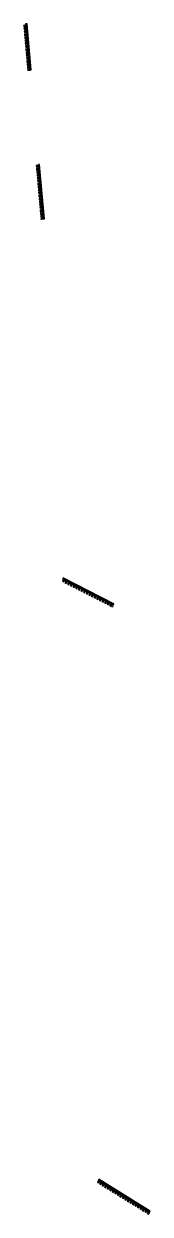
# Model space of a CAD drawing. Extents: x -9041 to 1682, y -8996 to 964.
# Drawn here: x -9041 to -8784, y -2209 to 198 of the extents above; entities that cross this region are included whole.
import ezdxf

# ---------------------------------------------------------------- set-up
doc = ezdxf.new("R2010")
doc.units = 0

msp = doc.modelspace()

# ---------------------------------------------------------------- linework, layer by layer
at = {"layer": 'mg_to_dxf', "color": 40}
for points in [[(-9040.14, 195.48), (-9041.13, 195.39), (-9040.87, 192.4), (-9039.87, 192.49)], [(-9038.15, 195.66), (-9039.14, 195.57), (-9038.88, 192.58), (-9037.88, 192.67)], [(-9029.11, 104.62), (-9028.11, 104.69), (-9036.36, 198.13), (-9037.36, 198.08)], [(-9034.36, 198.24), (-9035.36, 198.19), (-9027.12, 104.77), (-9026.12, 104.85)], [(-9039.61, 189.5), (-9040.61, 189.42), (-9040.34, 186.43), (-9039.35, 186.52)], [(-9039.82, 180.45), (-9038.82, 180.54), (-9039.08, 183.53), (-9040.08, 183.44)], [(-9039.29, 174.47), (-9038.29, 174.56), (-9038.56, 177.55), (-9039.55, 177.46)], [(-9037.76, 168.58), (-9038.03, 171.57), (-9039.02, 171.49), (-9038.76, 168.5)], [(-9038.35, 186.6), (-9037.35, 186.69), (-9037.62, 189.68), (-9038.61, 189.59)], [(-9037.09, 183.7), (-9038.09, 183.61), (-9037.82, 180.63), (-9036.83, 180.71)], [(-9036.56, 177.73), (-9037.56, 177.64), (-9037.3, 174.65), (-9036.3, 174.74)], [(-9037.03, 171.66), (-9036.77, 168.67), (-9035.77, 168.76), (-9036.04, 171.75)], [(-9037.5, 165.6), (-9038.5, 165.51), (-9038.23, 162.52), (-9037.24, 162.61)], [(-9036.97, 159.62), (-9037.97, 159.53), (-9037.71, 156.54), (-9036.71, 156.63)], [(-9037.18, 150.57), (-9036.18, 150.65), (-9036.45, 153.64), (-9037.44, 153.56)], [(-9035.92, 147.67), (-9036.92, 147.58), (-9036.65, 144.59), (-9035.66, 144.68)], [(-9035.51, 165.77), (-9036.51, 165.68), (-9036.24, 162.7), (-9035.25, 162.78)], [(-9035.98, 159.71), (-9035.71, 156.72), (-9034.72, 156.81), (-9034.98, 159.8)], [(-9034.46, 153.82), (-9035.45, 153.73), (-9035.19, 150.74), (-9034.19, 150.83)], [(-9033.93, 147.84), (-9034.92, 147.75), (-9034.66, 144.77), (-9033.66, 144.85)], [(-9035.13, 138.7), (-9035.39, 141.69), (-9036.39, 141.6), (-9036.13, 138.61)], [(-9034.87, 135.71), (-9035.86, 135.62), (-9035.6, 132.64), (-9034.6, 132.72)], [(-9034.34, 129.74), (-9035.33, 129.65), (-9035.07, 126.66), (-9034.08, 126.75)], [(-9034.54, 120.68), (-9033.55, 120.77), (-9033.81, 123.76), (-9034.81, 123.67)], [(-9034.4, 141.78), (-9034.13, 138.79), (-9033.14, 138.88), (-9033.4, 141.87)], [(-9033.87, 135.8), (-9033.61, 132.81), (-9032.61, 132.9), (-9032.87, 135.89)], [(-9033.08, 126.84), (-9032.08, 126.92), (-9032.35, 129.91), (-9033.34, 129.82)], [(-9032.82, 123.85), (-9032.55, 120.86), (-9031.56, 120.95), (-9031.82, 123.93)], [(-9034.02, 114.71), (-9033.02, 114.79), (-9033.28, 117.78), (-9034.28, 117.69)], [(-9033.75, 111.72), (-9033.49, 108.73), (-9032.49, 108.82), (-9032.76, 111.81)], [(-9032.1, 104.39), (-9032.23, 105.83), (-9033.23, 105.74), (-9033.1, 104.31)], [(-9031.29, 117.96), (-9032.29, 117.87), (-9032.02, 114.88), (-9031.03, 114.97)], [(-9030.76, 111.98), (-9031.76, 111.89), (-9031.5, 108.9), (-9030.5, 108.99)], [(-9030.24, 106), (-9031.23, 105.92), (-9031.11, 104.47), (-9030.11, 104.54)], [(-9014.7, -88.42), (-9015.7, -88.51), (-9015.44, -91.5), (-9014.44, -91.41)], [(-9014.18, -94.4), (-9015.17, -94.49), (-9014.91, -97.47), (-9013.91, -97.39)], [(-9013.71, -88.33), (-9013.44, -91.32), (-9012.45, -91.23), (-9012.71, -88.25)], [(-9013.18, -94.31), (-9012.92, -97.3), (-9011.92, -97.21), (-9012.18, -94.22)], [(-9002.18, -196.24), (-9001.19, -196.14), (-9010.86, -86.48), (-9011.86, -86.53)], [(-9008.86, -86.38), (-9009.86, -86.43), (-9000.19, -196.05), (-8999.19, -195.95)], [(-9013.65, -100.38), (-9014.64, -100.46), (-9014.38, -103.45), (-9013.38, -103.36)], [(-9013.12, -106.35), (-9014.12, -106.44), (-9013.85, -109.43), (-9012.86, -109.34)], [(-9012.59, -112.33), (-9013.59, -112.42), (-9013.33, -115.4), (-9012.33, -115.32)], [(-9012.8, -121.38), (-9011.8, -121.29), (-9012.07, -118.31), (-9013.06, -118.39)], [(-9012.39, -103.28), (-9011.39, -103.19), (-9011.66, -100.2), (-9012.65, -100.29)], [(-9012.13, -106.26), (-9011.86, -109.25), (-9010.87, -109.16), (-9011.13, -106.18)], [(-9011.33, -115.23), (-9010.34, -115.14), (-9010.6, -112.15), (-9011.6, -112.24)], [(-9011.07, -118.22), (-9010.81, -121.21), (-9009.81, -121.12), (-9010.07, -118.13)], [(-9011.54, -124.28), (-9012.54, -124.37), (-9012.27, -127.36), (-9011.28, -127.27)], [(-9012.01, -130.35), (-9011.75, -133.34), (-9010.75, -133.25), (-9011.01, -130.26)], [(-9011.48, -136.32), (-9011.22, -139.31), (-9010.22, -139.22), (-9010.49, -136.24)], [(-9010.95, -142.3), (-9010.69, -145.29), (-9009.69, -145.2), (-9009.96, -142.21)], [(-9010.28, -127.18), (-9009.28, -127.09), (-9009.55, -124.11), (-9010.54, -124.19)], [(-9009.75, -133.16), (-9008.76, -133.07), (-9009.02, -130.08), (-9010.02, -130.17)], [(-9008.23, -139.05), (-9008.49, -136.06), (-9009.49, -136.15), (-9009.23, -139.14)], [(-9007.97, -142.04), (-9008.96, -142.12), (-9008.7, -145.11), (-9007.7, -145.03)], [(-9010.16, -151.27), (-9009.17, -151.18), (-9009.43, -148.19), (-9010.43, -148.28)], [(-9009.64, -157.24), (-9008.64, -157.15), (-9008.9, -154.17), (-9009.9, -154.25)], [(-9009.37, -160.23), (-9009.11, -163.22), (-9008.11, -163.13), (-9008.38, -160.14)], [(-9008.85, -166.21), (-9008.58, -169.2), (-9007.59, -169.11), (-9007.85, -166.12)], [(-9008.43, -148.1), (-9008.17, -151.09), (-9007.17, -151), (-9007.44, -148.01)], [(-9007.91, -154.08), (-9007.64, -157.07), (-9006.65, -156.98), (-9006.91, -153.99)], [(-9007.12, -163.04), (-9006.12, -162.96), (-9006.38, -159.97), (-9007.38, -160.06)], [(-9006.59, -169.02), (-9005.59, -168.93), (-9005.86, -165.94), (-9006.85, -166.03)], [(-9008.32, -172.18), (-9008.05, -175.17), (-9007.06, -175.09), (-9007.32, -172.1)], [(-9007.79, -178.16), (-9007.53, -181.15), (-9006.53, -181.06), (-9006.79, -178.07)], [(-9007, -187.13), (-9006, -187.04), (-9006.27, -184.05), (-9007.26, -184.14)], [(-9006.47, -193.1), (-9005.48, -193.02), (-9005.74, -190.03), (-9006.74, -190.11)], [(-9006.33, -172.01), (-9006.06, -175), (-9005.07, -174.91), (-9005.33, -171.92)], [(-9005.8, -177.99), (-9005.54, -180.97), (-9004.54, -180.89), (-9004.8, -177.9)], [(-9005.27, -183.96), (-9005.01, -186.95), (-9004.01, -186.86), (-9004.28, -183.87)], [(-9004.74, -189.94), (-9004.48, -192.93), (-9003.48, -192.84), (-9003.75, -189.85)], [(-9006.16, -196.63), (-9005.17, -196.53), (-9005.21, -196), (-9006.21, -196.09)], [(-9003.18, -196.34), (-9003.22, -195.83), (-9004.22, -195.92), (-9004.17, -196.43)], [(-8962.28, -928.37), (-8962.74, -929.26), (-8960.07, -930.63), (-8959.61, -929.74)], [(-8961.69, -924.18), (-8962.13, -925.08), (-8859.39, -977.75), (-8858.95, -976.85)], [(-8961.82, -927.48), (-8959.15, -928.85), (-8958.7, -927.96), (-8961.37, -926.59)], [(-8858.07, -975.05), (-8960.8, -922.39), (-8961.24, -923.29), (-8858.51, -975.95)], [(-8954.27, -932.48), (-8956.94, -931.11), (-8957.4, -932), (-8954.73, -933.37)], [(-8956.03, -929.33), (-8956.48, -930.22), (-8953.81, -931.59), (-8953.36, -930.7)], [(-8948.93, -935.22), (-8951.6, -933.85), (-8952.06, -934.74), (-8949.39, -936.11)], [(-8950.69, -932.07), (-8951.14, -932.96), (-8948.47, -934.33), (-8948.02, -933.44)], [(-8946.26, -936.58), (-8946.72, -937.47), (-8944.05, -938.84), (-8943.59, -937.95)], [(-8942.68, -936.17), (-8945.35, -934.8), (-8945.81, -935.69), (-8943.14, -937.06)], [(-8940.47, -938.43), (-8937.8, -939.8), (-8937.34, -938.91), (-8940.01, -937.54)], [(-8941.38, -940.21), (-8938.71, -941.58), (-8938.25, -940.69), (-8940.92, -939.32)], [(-8936.04, -942.95), (-8933.37, -944.32), (-8932.91, -943.43), (-8935.58, -942.06)], [(-8932.46, -942.54), (-8932, -941.65), (-8934.67, -940.28), (-8935.13, -941.17)], [(-8930.7, -945.69), (-8928.03, -947.05), (-8927.57, -946.16), (-8930.24, -944.8)], [(-8929.79, -943.91), (-8927.12, -945.27), (-8926.66, -944.38), (-8929.33, -943.02)], [(-8922.23, -948.9), (-8924.9, -947.53), (-8925.36, -948.42), (-8922.69, -949.79)], [(-8923.99, -945.75), (-8924.45, -946.64), (-8921.78, -948.01), (-8921.32, -947.12)], [(-8917.35, -952.53), (-8916.9, -951.64), (-8919.57, -950.27), (-8920.02, -951.16)], [(-8918.65, -948.49), (-8919.11, -949.38), (-8916.44, -950.75), (-8915.98, -949.86)], [(-8914.23, -953.01), (-8914.68, -953.9), (-8912.01, -955.27), (-8911.56, -954.38)], [(-8911.1, -953.49), (-8910.64, -952.6), (-8913.31, -951.23), (-8913.77, -952.12)], [(-8908.89, -955.74), (-8909.34, -956.63), (-8906.67, -958), (-8906.22, -957.11)], [(-8905.76, -956.22), (-8905.3, -955.33), (-8907.97, -953.96), (-8908.43, -954.85)], [(-8903.55, -958.48), (-8904, -959.37), (-8901.33, -960.74), (-8900.88, -959.85)], [(-8899.96, -958.07), (-8902.63, -956.7), (-8903.09, -957.59), (-8900.42, -958.96)], [(-8898.21, -961.22), (-8898.66, -962.11), (-8895.99, -963.48), (-8895.54, -962.59)], [(-8897.75, -960.33), (-8895.08, -961.7), (-8894.63, -960.81), (-8897.29, -959.44)], [(-8892.41, -963.07), (-8889.74, -964.43), (-8889.29, -963.54), (-8891.96, -962.18)], [(-8890.2, -965.32), (-8892.87, -963.95), (-8893.32, -964.84), (-8890.66, -966.21)], [(-8887.53, -966.69), (-8887.99, -967.58), (-8885.32, -968.95), (-8884.86, -968.06)], [(-8887.07, -965.8), (-8884.4, -967.17), (-8883.95, -966.28), (-8886.62, -964.91)], [(-8882.65, -970.32), (-8879.98, -971.69), (-8879.52, -970.8), (-8882.19, -969.43)], [(-8881.28, -967.65), (-8881.73, -968.54), (-8879.06, -969.91), (-8878.61, -969.02)], [(-8876.85, -972.17), (-8877.31, -973.06), (-8874.64, -974.42), (-8874.18, -973.53)], [(-8873.72, -972.64), (-8873.27, -971.75), (-8875.94, -970.39), (-8876.39, -971.28)], [(-8869.3, -977.16), (-8868.84, -976.27), (-8871.51, -974.9), (-8871.97, -975.79)], [(-8868.38, -975.38), (-8867.93, -974.49), (-8870.6, -973.12), (-8871.05, -974.01)], [(-8863.5, -979.01), (-8866.17, -977.64), (-8866.63, -978.53), (-8863.96, -979.9)], [(-8865.72, -976.75), (-8863.05, -978.12), (-8862.59, -977.23), (-8865.26, -975.86)], [(-8860.71, -980.44), (-8860.83, -980.38), (-8861.29, -981.27), (-8861.15, -981.34)], [(-8860.27, -979.54), (-8859.83, -978.64), (-8859.92, -978.6), (-8860.38, -979.49)], [(-8890.31, -2142.33), (-8890.74, -2143.24), (-8888.85, -2144.41), (-8888.32, -2143.56)], [(-8785.72, -2205.8), (-8785.27, -2204.9), (-8889.46, -2140.51), (-8889.88, -2141.42)], [(-8888.6, -2138.68), (-8889.03, -2139.59), (-8784.83, -2204), (-8784.38, -2203.1)], [(-8891.17, -2144.15), (-8891.6, -2145.06), (-8889.9, -2146.11), (-8889.37, -2145.26)], [(-8887.35, -2147.69), (-8884.8, -2149.26), (-8884.27, -2148.41), (-8886.82, -2146.84)], [(-8885.77, -2145.13), (-8886.3, -2145.99), (-8883.74, -2147.56), (-8883.22, -2146.71)], [(-8882.24, -2150.84), (-8879.69, -2152.42), (-8879.17, -2151.57), (-8881.72, -2149.99)], [(-8878.11, -2149.87), (-8880.67, -2148.29), (-8881.19, -2149.14), (-8878.64, -2150.72)], [(-8876.61, -2153.14), (-8877.14, -2154), (-8874.59, -2155.57), (-8874.06, -2154.72)], [(-8876.09, -2152.29), (-8873.54, -2153.87), (-8873.01, -2153.02), (-8875.56, -2151.44)], [(-8872.04, -2157.15), (-8869.48, -2158.73), (-8868.96, -2157.88), (-8871.51, -2156.3)], [(-8868.43, -2157.03), (-8867.91, -2156.18), (-8870.46, -2154.6), (-8870.98, -2155.45)], [(-8863.85, -2161.03), (-8866.41, -2159.45), (-8866.93, -2160.3), (-8864.38, -2161.88)], [(-8865.88, -2158.6), (-8863.33, -2160.18), (-8862.8, -2159.33), (-8865.36, -2157.75)], [(-8861.3, -2162.61), (-8861.83, -2163.46), (-8859.28, -2165.04), (-8858.75, -2164.19)], [(-8858.22, -2163.33), (-8857.7, -2162.48), (-8860.25, -2160.91), (-8860.78, -2161.76)], [(-8856.72, -2166.61), (-8854.17, -2168.19), (-8853.65, -2167.34), (-8856.2, -2165.76)], [(-8855.67, -2164.91), (-8853.12, -2166.49), (-8852.6, -2165.64), (-8855.15, -2164.06)], [(-8851.62, -2169.77), (-8849.07, -2171.34), (-8848.54, -2170.49), (-8851.09, -2168.92)], [(-8850.57, -2168.07), (-8848.02, -2169.64), (-8847.49, -2168.79), (-8850.04, -2167.22)], [(-8843.44, -2173.65), (-8845.99, -2172.07), (-8846.52, -2172.92), (-8843.96, -2174.5)], [(-8845.46, -2171.22), (-8842.91, -2172.8), (-8842.39, -2171.95), (-8844.94, -2170.37)], [(-8840.89, -2175.23), (-8841.41, -2176.08), (-8838.86, -2177.65), (-8838.33, -2176.8)], [(-8840.36, -2174.38), (-8837.81, -2175.95), (-8837.28, -2175.1), (-8839.84, -2173.52)], [(-8836.31, -2179.23), (-8833.76, -2180.81), (-8833.23, -2179.96), (-8835.78, -2178.38)], [(-8832.71, -2179.11), (-8832.18, -2178.26), (-8834.73, -2176.68), (-8835.26, -2177.53)], [(-8830.68, -2181.53), (-8831.21, -2182.39), (-8828.65, -2183.96), (-8828.13, -2183.11)], [(-8827.6, -2182.26), (-8827.08, -2181.41), (-8829.63, -2179.83), (-8830.15, -2180.68)], [(-8826.1, -2185.54), (-8823.55, -2187.12), (-8823.02, -2186.27), (-8825.58, -2184.69)], [(-8825.05, -2183.84), (-8822.5, -2185.42), (-8821.97, -2184.57), (-8824.52, -2182.99)], [(-8818.45, -2190.27), (-8817.92, -2189.42), (-8820.47, -2187.84), (-8821, -2188.69)], [(-8819.42, -2186.14), (-8819.95, -2186.99), (-8817.39, -2188.57), (-8816.87, -2187.72)], [(-8814.84, -2190.15), (-8812.29, -2191.72), (-8811.76, -2190.87), (-8814.32, -2189.3)], [(-8815.89, -2191.85), (-8813.34, -2193.43), (-8812.82, -2192.58), (-8815.37, -2191)], [(-8810.79, -2195), (-8808.24, -2196.58), (-8807.71, -2195.73), (-8810.26, -2194.15)], [(-8806.66, -2194.03), (-8809.21, -2192.45), (-8809.74, -2193.3), (-8807.19, -2194.88)], [(-8805.16, -2197.31), (-8805.69, -2198.16), (-8803.13, -2199.73), (-8802.61, -2198.88)], [(-8804.63, -2196.46), (-8802.08, -2198.03), (-8801.56, -2197.18), (-8804.11, -2195.61)], [(-8800.58, -2201.31), (-8798.03, -2202.89), (-8797.5, -2202.04), (-8800.06, -2200.46)], [(-8799, -2198.76), (-8799.53, -2199.61), (-8796.98, -2201.19), (-8796.45, -2200.34)], [(-8795.48, -2204.47), (-8792.93, -2206.04), (-8792.4, -2205.19), (-8794.95, -2203.62)], [(-8791.35, -2203.49), (-8793.9, -2201.91), (-8794.43, -2202.77), (-8791.88, -2204.34)], [(-8787.82, -2209.2), (-8787.3, -2208.35), (-8789.85, -2206.77), (-8790.37, -2207.62)], [(-8789.32, -2205.92), (-8786.77, -2207.5), (-8786.25, -2206.65), (-8788.8, -2205.07)]]:
    msp.add_3dface(points, dxfattribs=at)

doc.saveas('drawing.dxf')
